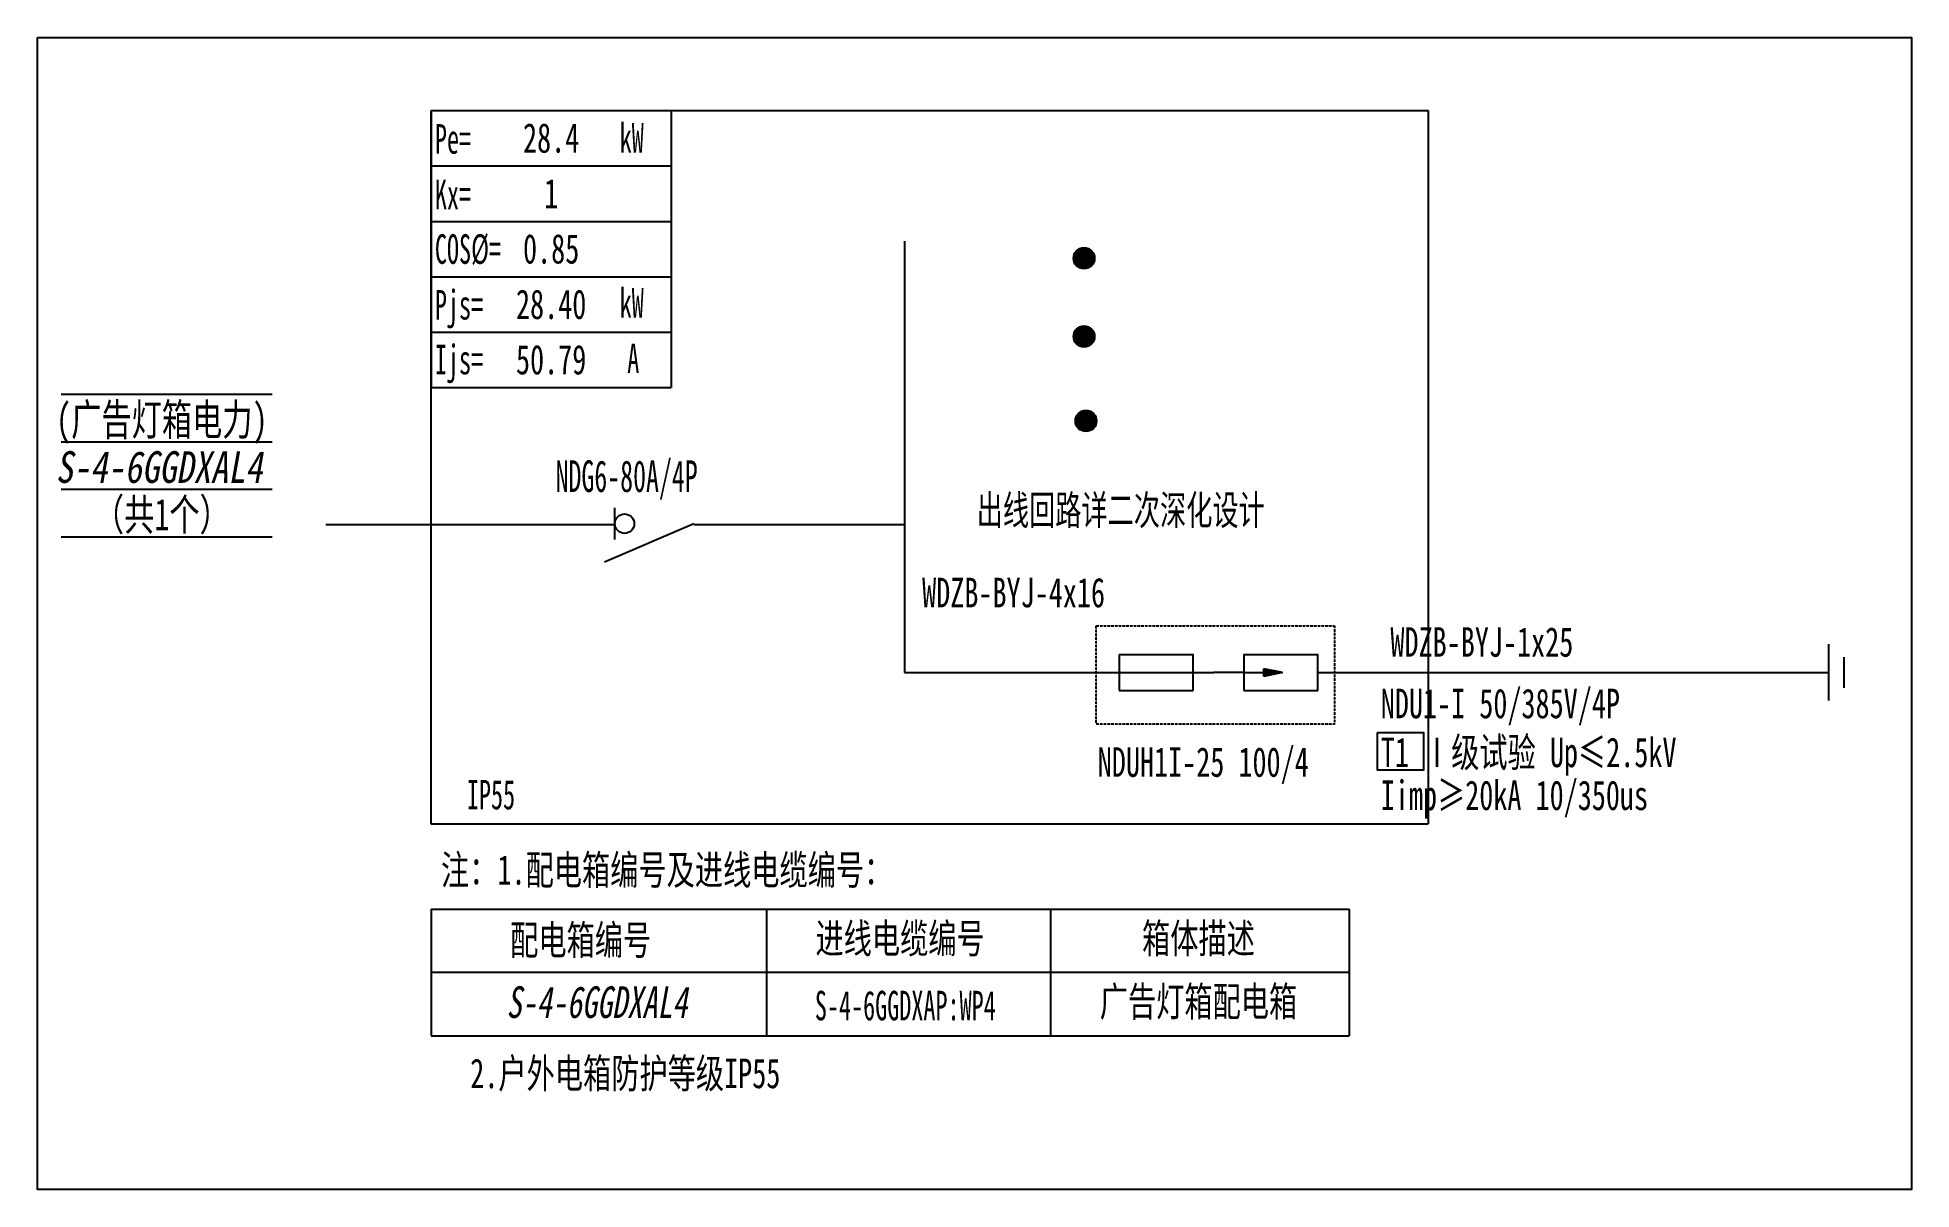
# Model space of a CAD drawing. Extents: x 302347 to 304642, y 356934 to 358344.
import ezdxf
from ezdxf.enums import TextEntityAlignment as Align

# ---------------------------------------------------------------- set-up
doc = ezdxf.new("R2010")
doc.units = 0
doc.header["$MEASUREMENT"] = 0
doc.linetypes.add('DASH', pattern=[0.35, 0.25, -0.1])
doc.linetypes.add('DASHED2', pattern=[0.375, 0.25, -0.125])
for name, color, linetype in [('D_E_Eqpm(强电设备)', 100, 'Continuous'), ('D_E_Eqpm（强电设备）', 100, 'Continuous'), ('D_E_Text(强电文字)', 51, 'Continuous'), ('D_E_Text（强电文字）', 51, 'Continuous'), ('D_E_Wire(强电线缆)', 10, 'Continuous'), ('D_E_Wire（强电线缆）', 10, 'Continuous'), ('D_T_TableDim（表格尺寸）', 255, 'Continuous'), ('E_E_Text（强电文字）', 51, 'Continuous'), ('E_E_Wire（强电线缆）', 10, 'Continuous'), ('E_T_TableDim（表格尺寸）', 255, 'Continuous'), ('系统图', 220, 'Continuous')]:
    doc.layers.add(name, color=color, linetype=linetype)
doc.styles.add('电气', font='', dxfattribs={"width": 0.7})
doc.styles.add('电气箱', font='simhei.ttf', dxfattribs={"width": 0.8, "oblique": 10})
doc.styles.get('电气').set_extended_font_data('SimSun')

msp = doc.modelspace()

# ---------------------------------------------------------------- linework, layer by layer
at = {"linetype": 'DASHED2', "elevation": 0}
msp.add_lwpolyline([(303643.6, 357623.5), (303935.6, 357623.5), (303935.6, 357503.2), (303643.6, 357503.2)], close=True, dxfattribs=at)
at = {"layer": 'D_E_Eqpm(强电设备)'}
for p, q in [((303672.1, 357588.5), (303763, 357588.5)), ((303672.1, 357588.5), (303672.1, 357544.5)), ((303762.7, 357544.5), (303762.7, 357588.5)), ((303824.8, 357588.5), (303915.6, 357588.5)), ((303824.8, 357588.5), (303824.8, 357544.5)), ((303871.9, 357566.5), (303849.1, 357571.2)), ((303849.1, 357561.8), (303849.1, 357571.2)), ((303915.4, 357544.5), (303915.4, 357588.5)), ((303824.8, 357566.5), (303788.1, 357566.5)), ((303824.8, 357566.5), (303871.9, 357566.5)), ((303871.9, 357566.5), (303849.1, 357561.8)), ((303672.1, 357544.5), (303762.7, 357544.5)), ((303824.8, 357544.5), (303915.4, 357544.5))]:
    msp.add_line(p, q, dxfattribs=at)
msp.add_solid([(303849.1, 357561.8), (303871.9, 357566.5), (303849.1, 357571.2)], dxfattribs=at)
at = {"layer": 'D_E_Eqpm（强电设备）'}
for p, q in [((303054.2, 357729.3), (303054.2, 357768.1)), ((303151.1, 357748.7), (303041.7, 357701.8))]:
    msp.add_line(p, q, dxfattribs=at)
msp.add_circle((303066.1, 357748.7), 11.9, dxfattribs=at)
at = {"layer": 'D_E_Text（强电文字）', "elevation": 0}
msp.add_lwpolyline([(303988.4, 357493.1), (304044.6, 357493.1), (304044.6, 357446.8), (303988.4, 357446.8)], close=True, dxfattribs=at)
at = {"layer": 'D_E_Wire(强电线缆)'}
msp.add_line((302700.2, 357747.6), (303054.2, 357747.6), dxfattribs=at)
at = {"layer": 'D_E_Wire（强电线缆）'}
for p, q in [((304541.2, 357532.1), (304541.2, 357601.1)), ((304560, 357547.7), (304560, 357585.4)), ((303408.9, 357566.5), (303788.1, 357566.5)), ((303915.4, 357566.5), (304541.2, 357566.5))]:
    msp.add_line(p, q, dxfattribs=at)
for centre in [(303628.9, 358073.7), (303628.9, 357977.9), (303631.3, 357874.5)]:
    msp.add_circle(centre, 12.9, dxfattribs=at)
at = {"layer": 'D_E_Wire（强电线缆）', "linetype": 'Continuous'}
for points in [[(303616.1, 358071.7), (303616, 358073.7), (303616.1, 358075.7)], [(303616.6, 358069.7), (303616.1, 358075.7), (303616.6, 358077.7)], [(303616.1, 358071.7), (303616.1, 358075.7), (303616.6, 358069.7)], [(303617.4, 358067.8), (303616.6, 358077.7), (303617.4, 358079.5)], [(303616.6, 358069.7), (303616.6, 358077.7), (303617.4, 358067.8)], [(303618.4, 358066.1), (303617.4, 358079.5), (303618.4, 358081.3)], [(303617.4, 358067.8), (303617.4, 358079.5), (303618.4, 358066.1)], [(303619.8, 358064.5), (303618.4, 358081.3), (303619.8, 358082.8)], [(303618.4, 358066.1), (303618.4, 358081.3), (303619.8, 358064.5)], [(303621.3, 358063.2), (303619.8, 358082.8), (303621.3, 358084.1)], [(303619.8, 358064.5), (303619.8, 358082.8), (303621.3, 358063.2)], [(303623, 358062.2), (303621.3, 358084.1), (303623, 358085.2)], [(303621.3, 358063.2), (303621.3, 358084.1), (303623, 358062.2)], [(303624.9, 358061.4), (303623, 358085.2), (303624.9, 358086)], [(303623, 358062.2), (303623, 358085.2), (303624.9, 358061.4)], [(303626.9, 358060.9), (303624.9, 358086), (303626.9, 358086.4)], [(303624.9, 358061.4), (303624.9, 358086), (303626.9, 358060.9)], [(303628.9, 358060.8), (303626.9, 358086.4), (303628.9, 358086.6)], [(303626.9, 358060.9), (303626.9, 358086.4), (303628.9, 358060.8)], [(303628.9, 358060.8), (303628.9, 358086.6), (303630.9, 358060.9)], [(303630.9, 358060.9), (303628.9, 358086.6), (303630.9, 358086.4)], [(303630.9, 358060.9), (303630.9, 358086.4), (303632.9, 358061.4)], [(303632.9, 358061.4), (303630.9, 358086.4), (303632.9, 358086)], [(303632.9, 358061.4), (303632.9, 358086), (303634.8, 358062.2)], [(303634.8, 358062.2), (303632.9, 358086), (303634.8, 358085.2)], [(303634.8, 358062.2), (303634.8, 358085.2), (303636.5, 358063.2)], [(303636.5, 358063.2), (303634.8, 358085.2), (303636.5, 358084.1)], [(303636.5, 358063.2), (303636.5, 358084.1), (303638, 358064.5)], [(303638, 358064.5), (303636.5, 358084.1), (303638, 358082.8)], [(303638, 358064.5), (303638, 358082.8), (303639.3, 358066.1)], [(303639.3, 358066.1), (303638, 358082.8), (303639.3, 358081.3)], [(303639.3, 358066.1), (303639.3, 358081.3), (303640.4, 358067.8)], [(303640.4, 358067.8), (303639.3, 358081.3), (303640.4, 358079.5)], [(303640.4, 358067.8), (303640.4, 358079.5), (303641.2, 358069.7)], [(303641.2, 358069.7), (303640.4, 358079.5), (303641.2, 358077.7)], [(303641.2, 358069.7), (303641.2, 358077.7), (303641.7, 358071.7)], [(303641.7, 358071.7), (303641.2, 358077.7), (303641.7, 358075.7)], [(303641.7, 358071.7), (303641.7, 358075.7), (303641.8, 358073.7)], [(303617.4, 357972.1), (303616.6, 357981.9), (303617.4, 357983.8)], [(303618.4, 357970.3), (303617.4, 357983.8), (303618.4, 357985.5)], [(303617.4, 357972.1), (303617.4, 357983.8), (303618.4, 357970.3)], [(303619.8, 357968.8), (303618.4, 357985.5), (303619.8, 357987.1)], [(303618.4, 357970.3), (303618.4, 357985.5), (303619.8, 357968.8)], [(303621.3, 357967.5), (303619.8, 357987.1), (303621.3, 357988.4)], [(303619.8, 357968.8), (303619.8, 357987.1), (303621.3, 357967.5)], [(303623, 357966.4), (303621.3, 357988.4), (303623, 357989.5)], [(303621.3, 357967.5), (303621.3, 357988.4), (303623, 357966.4)], [(303624.9, 357965.7), (303623, 357989.5), (303624.9, 357990.2)], [(303623, 357966.4), (303623, 357989.5), (303624.9, 357965.7)], [(303626.9, 357965.2), (303624.9, 357990.2), (303626.9, 357990.7)], [(303624.9, 357965.7), (303624.9, 357990.2), (303626.9, 357965.2)], [(303628.9, 357965), (303626.9, 357990.7), (303628.9, 357990.9)], [(303626.9, 357965.2), (303626.9, 357990.7), (303628.9, 357965)], [(303628.9, 357965), (303628.9, 357990.9), (303630.9, 357965.2)], [(303630.9, 357965.2), (303628.9, 357990.9), (303630.9, 357990.7)], [(303630.9, 357965.2), (303630.9, 357990.7), (303632.9, 357965.7)], [(303632.9, 357965.7), (303630.9, 357990.7), (303632.9, 357990.2)], [(303632.9, 357965.7), (303632.9, 357990.2), (303634.8, 357966.4)], [(303634.8, 357966.4), (303632.9, 357990.2), (303634.8, 357989.5)], [(303634.8, 357966.4), (303634.8, 357989.5), (303636.5, 357967.5)], [(303636.5, 357967.5), (303634.8, 357989.5), (303636.5, 357988.4)], [(303636.5, 357967.5), (303636.5, 357988.4), (303638, 357968.8)], [(303638, 357968.8), (303636.5, 357988.4), (303638, 357987.1)], [(303638, 357968.8), (303638, 357987.1), (303639.3, 357970.3)], [(303639.3, 357970.3), (303638, 357987.1), (303639.3, 357985.5)], [(303639.3, 357970.3), (303639.3, 357985.5), (303640.4, 357972.1)], [(303640.4, 357972.1), (303639.3, 357985.5), (303640.4, 357983.8)], [(303640.4, 357972.1), (303640.4, 357983.8), (303641.2, 357974)], [(303641.2, 357974), (303640.4, 357983.8), (303641.2, 357981.9)], [(303616.1, 357975.9), (303616, 357977.9), (303616.1, 357980)], [(303616.6, 357974), (303616.1, 357980), (303616.6, 357981.9)], [(303616.1, 357975.9), (303616.1, 357980), (303616.6, 357974)], [(303616.6, 357974), (303616.6, 357981.9), (303617.4, 357972.1)], [(303641.2, 357974), (303641.2, 357981.9), (303641.7, 357975.9)], [(303641.7, 357975.9), (303641.2, 357981.9), (303641.7, 357980)], [(303641.7, 357975.9), (303641.7, 357980), (303641.8, 357977.9)], [(303618.6, 357872.5), (303618.4, 357874.5), (303618.6, 357876.6)], [(303619, 357870.6), (303618.6, 357876.6), (303619, 357878.5)], [(303618.6, 357872.5), (303618.6, 357876.6), (303619, 357870.6)], [(303619.8, 357868.7), (303619, 357878.5), (303619.8, 357880.4)], [(303619, 357870.6), (303619, 357878.5), (303619.8, 357868.7)], [(303620.9, 357866.9), (303619.8, 357880.4), (303620.9, 357882.1)], [(303619.8, 357868.7), (303619.8, 357880.4), (303620.9, 357866.9)], [(303622.2, 357865.4), (303620.9, 357882.1), (303622.2, 357883.7)], [(303620.9, 357866.9), (303620.9, 357882.1), (303622.2, 357865.4)], [(303623.7, 357864.1), (303622.2, 357883.7), (303623.7, 357885)], [(303622.2, 357865.4), (303622.2, 357883.7), (303623.7, 357864.1)], [(303625.5, 357863), (303623.7, 357885), (303625.5, 357886.1)], [(303623.7, 357864.1), (303623.7, 357885), (303625.5, 357863)], [(303627.3, 357862.3), (303625.5, 357886.1), (303627.3, 357886.8)], [(303625.5, 357863), (303625.5, 357886.1), (303627.3, 357862.3)], [(303629.3, 357861.8), (303627.3, 357886.8), (303629.3, 357887.3)], [(303627.3, 357862.3), (303627.3, 357886.8), (303629.3, 357861.8)], [(303631.3, 357861.6), (303629.3, 357887.3), (303631.3, 357887.5)], [(303629.3, 357861.8), (303629.3, 357887.3), (303631.3, 357861.6)], [(303631.3, 357861.6), (303631.3, 357887.5), (303633.4, 357861.8)], [(303633.4, 357861.8), (303631.3, 357887.5), (303633.4, 357887.3)], [(303633.4, 357861.8), (303633.4, 357887.3), (303635.3, 357862.3)], [(303635.3, 357862.3), (303633.4, 357887.3), (303635.3, 357886.8)], [(303635.3, 357862.3), (303635.3, 357886.8), (303637.2, 357863)], [(303637.2, 357863), (303635.3, 357886.8), (303637.2, 357886.1)], [(303637.2, 357863), (303637.2, 357886.1), (303638.9, 357864.1)], [(303638.9, 357864.1), (303637.2, 357886.1), (303638.9, 357885)], [(303638.9, 357864.1), (303638.9, 357885), (303640.5, 357865.4)], [(303640.5, 357865.4), (303638.9, 357885), (303640.5, 357883.7)], [(303640.5, 357865.4), (303640.5, 357883.7), (303641.8, 357866.9)], [(303641.8, 357866.9), (303640.5, 357883.7), (303641.8, 357882.1)], [(303641.8, 357866.9), (303641.8, 357882.1), (303642.9, 357868.7)], [(303642.9, 357868.7), (303641.8, 357882.1), (303642.9, 357880.4)], [(303642.9, 357868.7), (303642.9, 357880.4), (303643.6, 357870.6)], [(303643.6, 357870.6), (303642.9, 357880.4), (303643.6, 357878.5)], [(303643.6, 357870.6), (303643.6, 357878.5), (303644.1, 357872.5)], [(303644.1, 357872.5), (303643.6, 357878.5), (303644.1, 357876.6)], [(303644.1, 357872.5), (303644.1, 357876.6), (303644.3, 357874.5)]]:
    msp.add_solid(points, dxfattribs=at)
at = {"layer": 'D_T_TableDim（表格尺寸）', "linetype": 'Continuous'}
for p, q in [((302376, 357907.2), (302634.5, 357907.2)), ((302376, 357849.1), (302634.5, 357849.1)), ((302376, 357790.9), (302634.5, 357790.9)), ((302376, 357732.8), (302634.5, 357732.8))]:
    msp.add_line(p, q, dxfattribs=at)
at = {"layer": 'D_T_TableDim（表格尺寸）', "ltscale": 3.5}
for p, q in [((302829.2, 357276.9), (303953.5, 357276.9)), ((302829.2, 357276.9), (302829.2, 357121.8)), ((303239.9, 357276.9), (303239.9, 357121.8)), ((303587.9, 357276.9), (303587.9, 357121.8)), ((303953.5, 357276.9), (303953.5, 357121.8)), ((302829.2, 357199.4), (303953.5, 357199.4)), ((302829.2, 357199.4), (303953.5, 357199.4)), ((302829.2, 357121.8), (303953.5, 357121.8))]:
    msp.add_line(p, q, dxfattribs=at)
at = {"layer": 'E_E_Text（强电文字）', "linetype": 'Continuous'}
for p, q in [((302829.2, 358254.6), (303123.2, 358254.6)), ((302829.2, 358254.6), (302829.2, 357915.3)), ((303123.2, 358254.6), (303123.2, 357915.3)), ((302829.2, 358186.7), (303123.2, 358186.7)), ((302829.2, 358118.9), (303123.2, 358118.9)), ((302829.2, 358051), (303123.2, 358051)), ((302829.2, 357983.2), (303123.2, 357983.2)), ((302829.2, 357915.3), (303123.2, 357915.3))]:
    msp.add_line(p, q, dxfattribs=at)
at = {"layer": 'E_E_Wire（强电线缆）'}
for p, q in [((303408.9, 358094.7), (303408.9, 357566.5)), ((303151.2, 357747.6), (303408.9, 357747.6))]:
    msp.add_line(p, q, dxfattribs=at)
at = {"layer": 'E_T_TableDim（表格尺寸）', "linetype": 'DASH', "ltscale": 2}
for p, q in [((302829.2, 357380.7), (302829.2, 358254.6)), ((302829.2, 358254.6), (304050.6, 358254.6)), ((304050.6, 358254.6), (304050.6, 357380.7)), ((304050.6, 357380.7), (302829.2, 357380.7))]:
    msp.add_line(p, q, dxfattribs=at)
at = {"layer": '系统图', "ltscale": 9973.992009}
msp.add_lwpolyline([(302347, 358344), (304642.5, 358344), (304642.5, 356933.5), (302347, 356933.5)], close=True, dxfattribs=at)

# ---------------------------------------------------------------- texts
at = {"layer": 'D_E_Text(强电文字)', "color": 1, "style": '电气', "width": 0.6}
msp.add_text('NDG6-80A/4P', height=38.775, dxfattribs=at).set_placement((302981.6, 357787.5))
at = {"layer": 'D_E_Text(强电文字)', "style": '电气', "width": 0.7}
for s, p in [('WDZB-BYJ-4x16', (303430.6, 357646.3)), ('WDZB-BYJ-1x25', (304004.2, 357585.8)), ('T1 Ⅰ级试验 Up≤2.5kV ', (303992.4, 357450.7)), ('Iimp≥20kA 10/350us', (303992.4, 357398.1))]:
    msp.add_text(s, height=36.19, dxfattribs=at).set_placement(p)
at = {"layer": 'D_E_Text(强电文字)', "color": 51, "true_color": 0xffff7f, "style": '电气', "width": 0.7}
msp.add_text('NDU1-I 50/385V/4P', height=36.19, dxfattribs=at).set_placement((303992.4, 357510.5))
at = {"layer": 'D_E_Text（强电文字）', "linetype": 'Continuous', "style": '电气', "width": 0.6}
for s, height, p in [('Pe=', 36.19, (302833.8, 358201.8)), ('kW', 36.19, (303060.1, 358203.1)), ('Kx=', 36.19, (302833.8, 358133.8)), ('COS%%C=', 36.19, (302833.8, 358066.9)), ('Pjs=', 36.19, (302833.8, 357998.7)), ('kW', 36.19, (303060.1, 358001)), ('Ijs=', 36.19, (302833.8, 357931.6)), ('A', 36.2, (303069.4, 357933.1))]:
    msp.add_text(s, height=height, dxfattribs=at).set_placement(p)
at = {"layer": 'D_E_Text（强电文字）', "style": '电气'}
for s, width, p in [('出线回路详二次深化设计', 0.65, (303497.4, 357747.3)), ('注：1.配电箱编号及进线电缆编号：', 0.7, (302841.3, 357306.7)), ('2.户外电箱防护等级IP55', 0.7, (302877.1, 357057.6))]:
    msp.add_text(s, height=36.19, dxfattribs=dict(at, width=width)).set_placement(p)
at = {"layer": 'D_E_Text（强电文字）', "color": 51, "true_color": 0xffff7f, "style": '电气', "width": 0.7}
msp.add_text('NDUH1I-25 100/4', height=36.19, dxfattribs=at).set_placement((303645.7, 357438.8))
at = {"layer": 'D_E_Text（强电文字）', "style": '电气'}
for s, width, p in [('IP55', 0.6, (302902.5, 357416.7)), ('配电箱编号', 0.7, (303012.4, 357239.8)), ('进线电缆编号', 0.7, (303403.6, 357241.7)), ('箱体描述', 0.7, (303769.1, 357241.7)), ('广告灯箱配电箱', 0.7, (303769.1, 357164.2)), ('S-4-6GGDXAP:WP4', 0.6, (303410, 357158.7))]:
    msp.add_text(s, height=36.19, dxfattribs=dict(at, width=width)).set_placement(p, align=Align.MIDDLE)
at = {"layer": 'D_E_Text（强电文字）', "style": '电气箱', "oblique": 10, "width": 0.7}
msp.add_text('S-4-6GGDXAL4', height=38.775, dxfattribs=at).set_placement((303032.2, 357162.9), align=Align.MIDDLE)
at = {"layer": 'E_E_Text（强电文字）', "linetype": 'Continuous', "style": '电气', "width": 0.7}
for s, p in [('(广告灯箱电力)', (302499.3, 357856.8)), ('（共1个）', (302499.3, 357740.5))]:
    msp.add_text(s, height=38.77, dxfattribs=at).set_placement(p, align=Align.CENTER)
at = {"layer": 'E_E_Text（强电文字）', "linetype": 'Continuous', "style": '电气箱', "oblique": 10, "width": 0.8}
msp.add_text('S-4-6GGDXAL4', height=38.775, dxfattribs=at).set_placement((302495.9, 357798.7), align=Align.CENTER)
at = {"layer": 'E_E_Text（强电文字）', "linetype": 'Continuous', "width": 294.024, "attachment_point": 5, "style": '电气'}
for s, insert, char_height in [('28.4', (302976.2, 358220.7), 36.19), ('1', (302976.2, 358152.8), 36.2), ('0.85', (302976.2, 358085), 36.19), ('{\\C256;28.40}', (302976.2, 358017.1), 36.19), ('{\\C256;50.79}', (302976.2, 357949.3), 36.19)]:
    msp.add_mtext(s, dxfattribs=dict(at, insert=insert, char_height=char_height))

doc.saveas('drawing.dxf')
